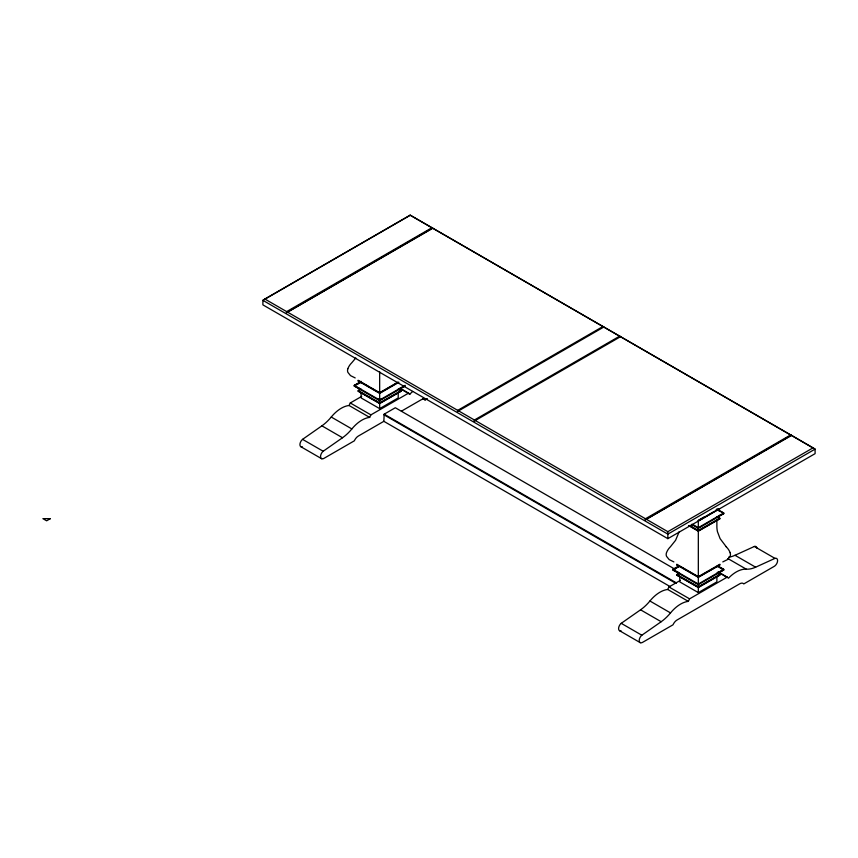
<?xml version="1.0" encoding="UTF-8"?>
<svg xmlns="http://www.w3.org/2000/svg" width="858" height="858" viewBox="0 0 858 858"><rect width="100%" height="100%" fill="white"/><g stroke="black" fill="none" stroke-linecap="round" stroke-linejoin="round"><path stroke-width="1.29" d="M286.443 312.762L286.658 311.604L431.939 227.735L432.754 228.292L286.443 312.762L432.529 228.078L791.548 435.435L645.237 519.905L645.463 518.758L790.733 434.888M457.486 411.508L457.711 410.36L602.981 326.49L603.796 327.037L457.486 411.508L458 411.207M474.195 421.16L474.42 420.012L619.69 336.132L620.506 336.69L474.195 421.16L474.71 420.86M679.182 531.724L675.589 540.293L670.473 546.696A21.525 17.578 0 0 0 666.462 552.82A7.379 6.017 0 0 0 666.569 556.381L669.176 559.598L673.862 561.904M302.445 446.868A4.687 2.703 -60 0 1 299.935 444.541A4.687 2.703 -60 0 1 302.563 439.35L321.9 425.836A34.738 20.056 -60 0 0 331.252 417.031A29.29 16.913 -60 0 1 349.056 405.491L350.289 402.97L361.701 396.385M670.302 586.7L383.848 421.321L358.387 436.025A6.939 4 -60 0 0 354.343 440.819L323.863 458.419A4.687 2.703 -60 0 1 320.57 456.896A4.687 2.703 -60 0 1 323.176 451.254L342.514 437.741A34.738 20.056 -60 0 0 351.866 428.936A29.29 16.913 -60 0 1 369.669 417.396L370.903 414.875L408.569 393.136L409.802 394.23A29.29 16.913 -60 0 1 412.73 391.452M621.106 630.845A4.687 2.703 -60 0 1 618.597 628.517A4.687 2.703 -60 0 1 621.224 623.326L640.561 609.813A34.738 20.056 -60 0 0 649.914 601.008A29.29 16.913 -60 0 1 667.717 589.467L668.95 586.958L680.373 580.362M688.341 601.372L689.575 598.852L727.23 577.112L728.474 578.206A29.29 16.913 -60 0 1 746.278 569.176A34.738 20.056 -60 0 0 755.63 567.192L774.967 558.376A4.687 2.703 -60 0 1 777.573 561.003A4.687 2.703 -60 0 1 774.281 566.334L743.8 583.923A6.939 4 -60 0 0 739.757 583.794L677.048 620.002A6.939 4 -60 0 0 673.004 624.806L642.524 642.395A4.687 2.703 -60 0 1 639.231 640.872A4.687 2.703 -60 0 1 641.838 635.231L661.186 621.718A34.738 20.056 -60 0 0 670.527 612.912A29.29 16.913 -60 0 1 688.341 601.372L667.717 589.467M383.848 421.321L384.169 414.178L395.313 407.743L675.117 569.294M355.823 357.958L351.812 362.719A21.525 17.578 0 0 0 347.79 368.843M645.237 519.905L791.323 435.221L815.1 449.109L815.1 453.646L667.846 538.663L262.891 304.869L262.891 300.332L264.865 299.024L410.145 215.154L431.939 227.735M410.145 215.315L262.891 300.332L667.846 534.126L815.1 449.109L410.145 215.154M361.175 381.37L354.247 385.371L354.247 386.057L379.665 400.729L405.083 386.057M360.017 382.722L354.247 386.057L359.963 388.599M360.403 389.167L358.14 391.151L379.665 403.582L401.19 391.151L398.916 389.167M397.79 382.228L379.665 392.696L358.14 380.276L358.14 380.952L379.665 393.382L398.916 382.26M398.219 382.314L379.665 393.028L370.388 387.666M381.982 398.487L379.665 399.828L377.338 398.487M405.083 385.371L379.665 400.053L354.247 385.371L361.111 382.314L369.23 387.001M401.19 391.151L379.665 403.228L358.14 391.151M361.111 392.514L361.111 397.919L379.665 408.633L398.219 397.919L398.219 392.514M401.415 411.175L421.096 399.817A6.939 4 -60 0 1 425.139 399.946L427.391 398.648M646.053 519.101L667.846 531.681L813.116 447.812M703.989 517.052L698.326 520.323L698.326 592.61L716.88 581.896L716.88 576.49L719.851 575.128L717.578 573.144M715.315 510.51L717.578 509.202M698.326 520.645L713.406 511.936M698.326 520.999L719.851 508.569L716.88 509.931L723.744 512.998L723.744 513.674L698.326 528.346L691.398 524.345M717.578 516.784L719.851 518.779L698.326 530.845L689.049 525.493M678.678 566.012L672.908 569.347L672.908 570.034L698.326 584.706L723.744 570.034L723.744 569.347L717.964 566.012M674.066 569.369L678.678 566.698M679.064 573.144L676.801 575.128L698.326 587.558L719.851 575.128M679.064 573.82L676.801 575.139L698.326 587.204L716.88 576.49M719.851 564.929L698.326 577.359L676.801 564.929L676.801 564.253L698.326 576.673L719.851 564.253L719.851 564.929L698.326 577.005L680.93 566.956M361.111 389.114L358.14 390.476L379.665 402.895L401.19 390.476L398.219 389.114M678.785 573.541L676.801 574.452L698.326 586.883L719.851 574.452L716.88 573.09L723.744 570.034L720.28 568.028M728.635 557.174A34.738 20.056 -60 0 0 735.006 555.287L754.354 546.471L774.967 558.376M399.356 388.599L403.936 386.561M719.165 515.712L723.744 513.674M722.79 561.904L727.477 559.598L730.083 556.381A7.379 6.017 0 0 0 730.158 552.831M355.191 377.928L350.514 375.622L347.908 372.404A7.379 6.017 0 0 1 347.833 368.843M716.88 566.291L723.744 569.347L698.326 584.03L672.908 569.347L679.772 566.291L676.801 564.929M672.908 570.034L678.624 572.586M716.88 516.731L719.851 518.093L698.326 530.523L689.714 525.546M358.14 380.952L361.111 382.314M716.816 508.987L723.744 512.998L698.326 527.67L692.545 524.335M717.578 517.471L719.851 518.779L698.326 531.199L688.642 525.611M735.006 555.287L755.63 567.192M727.949 558.601L746.278 569.176M264.865 299.024L286.658 311.604M287.248 311.947L645.463 518.758M422.844 398.627L425.139 399.946M400.557 388.502L408.569 393.136M718.071 571.825L727.23 577.112M400.643 388.931L409.802 394.23M719.304 572.908L727.327 577.541M698.326 592.61L679.772 581.896L679.772 576.49M384.169 414.178L676.415 582.904M383.848 414.736L676.093 583.461M350.289 402.97L370.903 414.875M668.95 586.958L689.575 598.852M349.056 405.491L369.669 417.396M331.252 417.031L351.866 428.936M649.914 601.008L670.527 612.912M321.9 425.836L342.514 437.741M640.561 609.813L661.186 621.718M302.563 439.35L323.176 451.254M621.224 623.326L641.838 635.231M301.029 446.814L321.653 458.719M619.701 630.791L640.315 642.696M726.179 546.696L720.087 538.62L717.47 531.724A35.693 29.151 0 0 1 716.88 526.447L716.88 520.13M667.846 531.681L667.846 538.663M379.665 371.718L379.665 408.633M726.147 546.718A21.525 17.578 0 0 1 730.19 552.82M754.354 546.471A4.687 2.703 -60 0 1 756.938 548.176M50.375 518.65L46.643 520.806L42.9 518.65L50.375 518.65"/></g></svg>
